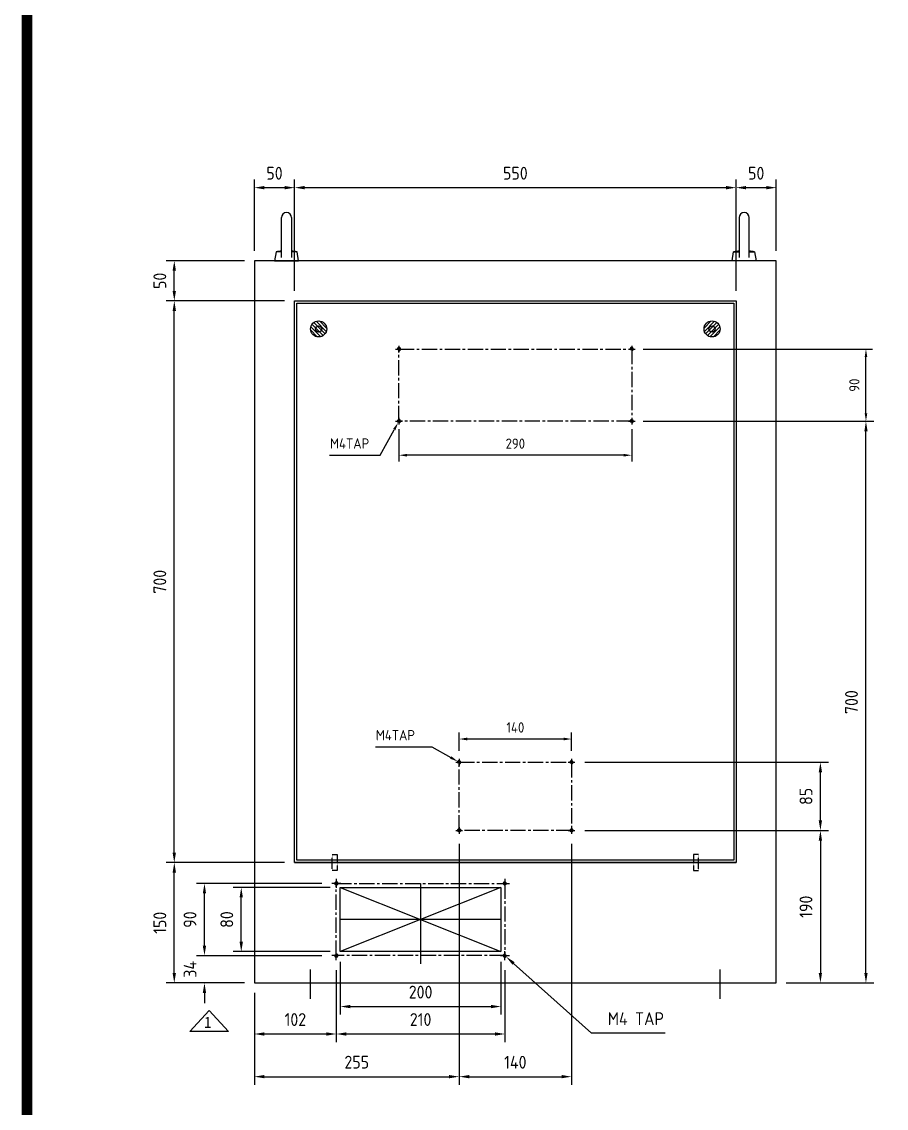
# Model space of a CAD drawing. Header units: millimetres. Extents: x 24815 to 37444, y -10619 to 6020.
# Drawn here: x 25956 to 27032, y 2076 to 3430 of the extents above; entities that cross this region are included whole.
import ezdxf
from ezdxf.enums import TextEntityAlignment as Align

# ---------------------------------------------------------------- set-up
doc = ezdxf.new("R2010")
doc.units = ezdxf.units.MM
for name, pattern in [('CENTER', [50.8, 31.75, -6.35, 6.35, -6.35]), ('CENTER2', [28.575, 19.05, -3.175, 3.175, -3.175]), ('CENTERX2', [101.6, 63.5, -12.7, 12.7, -12.7]), ('PHANTOM', [2.5, 1.25, -0.25, 0.25, -0.25, 0.25, -0.25])]:
    doc.linetypes.add(name, pattern=pattern)
for name, color, linetype in [('3', 3, 'Continuous'), ('______', 7, 'Continuous'), ('CENTER', 1, 'CENTER'), ('FORMAT-1', 7, 'Continuous')]:
    doc.layers.add(name, color=color, linetype=linetype)
doc.styles.add('HAN', font='')
doc.styles.get("Standard").update_dxf_attribs({"font": 'ISOCP.SHX', "bigfont": 'WHGTXT.SHX'})
doc.styles.get('HAN').set_extended_font_data('GulimChe')
doc.dimstyles.new('PS-4', dxfattribs={"dimscale": 4, "dimtxt": 3.2, "dimasz": 2.5, "dimexe": 2, "dimexo": 2.5, "dimgap": 2, "dimtad": 1, "dimtoh": 1, "dimrnd": 0.05, "dimzin": 12, "dimdsep": 46, "dimtxsty": 'Standard', "dimcen": 0, "dimclrt": 2, "dimazin": 3, "dimtfac": 1, "dimtofl": 0, "dimtmove": 0, "dimatfit": 3, "dimfxl": 0.18, "dimtolj": 1, "dimtzin": 0, "dimarcsym": 0})
doc.dimstyles.new('PS-5', dxfattribs={"dimscale": 5, "dimtxt": 3.2, "dimasz": 2.5, "dimexe": 2, "dimexo": 2.5, "dimgap": 2, "dimtad": 1, "dimtoh": 1, "dimrnd": 0.05, "dimzin": 12, "dimdsep": 46, "dimtxsty": 'Standard', "dimcen": 0, "dimclrt": 2, "dimazin": 3, "dimtfac": 1, "dimtofl": 0, "dimtmove": 0, "dimatfit": 3, "dimfxl": 0.18, "dimtolj": 1, "dimtzin": 0, "dimarcsym": 0})

# ---------------------------------------------------------------- blocks, each defined once
blk = doc.blocks.new('format-3')
at = {"layer": 'FORMAT-1', "const_width": 0.7}
blk.add_lwpolyline([(13, 5), (13, 286.3), (414.5, 286.3), (414.5, 5)], close=True, dxfattribs=at)
at = {"style": 'HAN'}
for tag, height, p in [('MODEL-NAME', 3, (386.095, 31.525)), ('PART-NAME', 3, (386.095, 26.294)), ('SCALE', 2.7, (320.808, 26.294)), ('PART-NO', 3, (386.095, 21.014)), ('DRA-BY', 3, (260.72, 19.442)), ('CH-BY', 3, (277.209, 19.442)), ('APP-BY', 3, (293.697, 19.442)), ('관련업체', 3, (333.523, 9.263)), ('DRA-DATE', 2.5, (260.72, 7.475)), ('CH-DATE', 2.5, (277.209, 7.475)), ('APP-DATE', 2.5, (293.697, 7.475))]:
    blk.add_attdef(tag, text='', height=height, dxfattribs=at).set_placement(p, align=Align.MIDDLE_CENTER)
blk = doc.blocks.new('cw34etrc4se4t')
at = {"color": 6, "linetype": 'PHANTOM', "ltscale": 0.25}
for p, q in [((101307.6, -16774.6), (101307.6, -16794.6)), ((101313.6, -16774.6), (101307.6, -16774.6)), ((101313.6, -16794.6), (101313.6, -16774.6)), ((101307.6, -16794.6), (101313.6, -16794.6))]:
    blk.add_line(p, q, dxfattribs=at)
blk = doc.blocks.new('*D481')
at = {"color": 0, "lineweight": -2, "transparency": 16777216}
for p, q in [((26282.9, 2382), (26135.6, 2382)), ((26145.6, 2244.5), (26145.6, 2369.5)), ((26232.9, 2232), (26135.6, 2232))]:
    blk.add_line(p, q, dxfattribs=at)
at = {"color": 0, "transparency": 16777216}
for points in [[(26143.5, 2369.5), (26147.7, 2369.5), (26145.6, 2382)], [(26143.5, 2244.5), (26147.7, 2244.5), (26145.6, 2232)]]:
    blk.add_solid(points, dxfattribs=at)
at = {"layer": 'Defpoints', "color": 0, "transparency": 16777216}
for p in [(26145.6, 2382), (26295.4, 2382), (26245.4, 2232)]:
    blk.add_point(p, dxfattribs=at)
at = {"color": 2, "transparency": 16777216, "insert": (26127.6, 2307), "char_height": 16, "attachment_point": 5, "rotation": 90}
blk.add_mtext('\\A1;150', dxfattribs=at)
blk = doc.blocks.new('*D482')
at = {"color": 0, "lineweight": -2, "transparency": 16777216}
for p, q in [((26282.9, 3082), (26135.6, 3082)), ((26145.6, 2394.5), (26145.6, 3069.5)), ((26282.9, 2382), (26135.6, 2382))]:
    blk.add_line(p, q, dxfattribs=at)
at = {"color": 0, "transparency": 16777216}
for points in [[(26143.5, 3069.5), (26147.7, 3069.5), (26145.6, 3082)], [(26143.5, 2394.5), (26147.7, 2394.5), (26145.6, 2382)]]:
    blk.add_solid(points, dxfattribs=at)
at = {"layer": 'Defpoints', "color": 0, "transparency": 16777216}
for p in [(26145.6, 3082), (26295.4, 3082), (26295.4, 2382)]:
    blk.add_point(p, dxfattribs=at)
at = {"color": 2, "transparency": 16777216, "insert": (26127.6, 2732), "char_height": 16, "attachment_point": 5, "rotation": 90}
blk.add_mtext('\\A1;700', dxfattribs=at)
blk = doc.blocks.new('*D483')
at = {"color": 0, "lineweight": -2, "transparency": 16777216}
for p, q in [((26232.9, 3132), (26135.6, 3132)), ((26145.6, 3094.5), (26145.6, 3119.5)), ((26282.9, 3082), (26135.6, 3082))]:
    blk.add_line(p, q, dxfattribs=at)
at = {"color": 0, "transparency": 16777216}
for points in [[(26143.5, 3119.5), (26147.7, 3119.5), (26145.6, 3132)], [(26143.5, 3094.5), (26147.7, 3094.5), (26145.6, 3082)]]:
    blk.add_solid(points, dxfattribs=at)
at = {"layer": 'Defpoints', "color": 0, "transparency": 16777216}
for p in [(26145.6, 3132), (26245.4, 3132), (26295.4, 3082)]:
    blk.add_point(p, dxfattribs=at)
at = {"color": 2, "transparency": 16777216, "insert": (26127.6, 3107), "char_height": 16, "attachment_point": 5, "rotation": 90}
blk.add_mtext('\\A1;50', dxfattribs=at)
blk = doc.blocks.new('*D484')
at = {"color": 0, "lineweight": -2, "transparency": 16777216}
for p, q in [((26657, 2422), (26960.4, 2422)), ((26950.4, 2409.5), (26950.4, 2244.5)), ((26907.9, 2232), (26960.4, 2232))]:
    blk.add_line(p, q, dxfattribs=at)
at = {"color": 0, "transparency": 16777216}
for points in [[(26948.3, 2409.5), (26952.4, 2409.5), (26950.4, 2422)], [(26948.3, 2244.5), (26952.4, 2244.5), (26950.4, 2232)]]:
    blk.add_solid(points, dxfattribs=at)
at = {"layer": 'Defpoints', "color": 0, "transparency": 16777216}
for p in [(26644.5, 2422), (26895.4, 2232), (26950.4, 2232)]:
    blk.add_point(p, dxfattribs=at)
at = {"color": 2, "transparency": 16777216, "insert": (26932.4, 2327), "char_height": 16, "attachment_point": 5, "rotation": 90}
blk.add_mtext('\\A1;190', dxfattribs=at)
blk = doc.blocks.new('*D485')
at = {"color": 0, "lineweight": -2, "transparency": 16777216}
for p, q in [((26657, 2507), (26960.4, 2507)), ((26950.4, 2434.5), (26950.4, 2494.5)), ((26657, 2422), (26960.4, 2422))]:
    blk.add_line(p, q, dxfattribs=at)
at = {"color": 0, "transparency": 16777216}
for points in [[(26948.3, 2494.5), (26952.4, 2494.5), (26950.4, 2507)], [(26948.3, 2434.5), (26952.4, 2434.5), (26950.4, 2422)]]:
    blk.add_solid(points, dxfattribs=at)
at = {"layer": 'Defpoints', "color": 0, "transparency": 16777216}
for p in [(26644.5, 2507), (26950.4, 2507), (26644.5, 2422)]:
    blk.add_point(p, dxfattribs=at)
at = {"color": 2, "transparency": 16777216, "insert": (26932.4, 2464.5), "char_height": 16, "attachment_point": 5, "rotation": 90}
blk.add_mtext('\\A1;85', dxfattribs=at)
blk = doc.blocks.new('*D486')
at = {"color": 0, "lineweight": -2, "transparency": 16777216}
for p, q in [((26732, 2932), (27017.1, 2932)), ((27007.1, 2244.5), (27007.1, 2919.5)), ((26907.9, 2232), (27017.1, 2232))]:
    blk.add_line(p, q, dxfattribs=at)
at = {"color": 0, "transparency": 16777216}
for points in [[(27005.1, 2919.5), (27009.2, 2919.5), (27007.1, 2932)], [(27005.1, 2244.5), (27009.2, 2244.5), (27007.1, 2232)]]:
    blk.add_solid(points, dxfattribs=at)
at = {"layer": 'Defpoints', "color": 0, "transparency": 16777216}
for p in [(26719.5, 2932), (27007.1, 2932), (26895.4, 2232)]:
    blk.add_point(p, dxfattribs=at)
at = {"color": 2, "transparency": 16777216, "insert": (26989.1, 2582), "char_height": 16, "attachment_point": 5, "rotation": 90}
blk.add_mtext('\\A1;700', dxfattribs=at)
blk = doc.blocks.new('*D487')
at = {"color": 0, "lineweight": -2, "transparency": 16777216}
for p, q in [((26729.5, 3022), (27015.1, 3022)), ((27007.1, 2942), (27007.1, 3012)), ((26729.5, 2932), (27015.1, 2932))]:
    blk.add_line(p, q, dxfattribs=at)
at = {"color": 0, "transparency": 16777216}
for points in [[(27005.5, 3012), (27008.8, 3012), (27007.1, 3022)], [(27005.5, 2942), (27008.8, 2942), (27007.1, 2932)]]:
    blk.add_solid(points, dxfattribs=at)
at = {"layer": 'Defpoints', "color": 0, "transparency": 16777216}
for p in [(26719.5, 3022), (27007.1, 3022), (26719.5, 2932)]:
    blk.add_point(p, dxfattribs=at)
at = {"color": 2, "transparency": 16777216, "insert": (26992.7, 2977), "char_height": 12.8, "attachment_point": 5, "rotation": 90}
blk.add_mtext('\\A1;90', dxfattribs=at)
blk = doc.blocks.new('*D488')
at = {"color": 0, "lineweight": -2, "transparency": 16777216}
for p, q in [((26500.4, 2521.1), (26500.4, 2544)), ((26630.4, 2536), (26510.4, 2536)), ((26640.4, 2521.1), (26640.4, 2544))]:
    blk.add_line(p, q, dxfattribs=at)
at = {"color": 0, "transparency": 16777216}
for points in [[(26510.4, 2537.7), (26510.4, 2534.3), (26500.4, 2536)], [(26630.4, 2537.7), (26630.4, 2534.3), (26640.4, 2536)]]:
    blk.add_solid(points, dxfattribs=at)
at = {"layer": 'Defpoints', "color": 0, "transparency": 16777216}
for p in [(26500.4, 2536), (26500.4, 2511.1), (26640.4, 2511.1)]:
    blk.add_point(p, dxfattribs=at)
at = {"color": 2, "transparency": 16777216, "insert": (26570.4, 2550.4), "char_height": 12.8, "attachment_point": 5}
blk.add_mtext('\\A1;140', dxfattribs=at)
blk = doc.blocks.new('*D489')
at = {"color": 0, "lineweight": -2, "transparency": 16777216}
for p, q in [((26396.1, 2526.4), (26466.4, 2526.4)), ((26466.4, 2526.4), (26490, 2513))]:
    blk.add_line(p, q, dxfattribs=at)
at = {"color": 0, "transparency": 16777216}
blk.add_solid([(26490.8, 2514.4), (26489.1, 2511.5), (26498.7, 2508)], dxfattribs=at)
at = {"layer": 'Defpoints', "color": 0, "transparency": 16777216}
for p in [(26498.7, 2508), (26502.1, 2506)]:
    blk.add_point(p, dxfattribs=at)
at = {"color": 2, "transparency": 16777216, "insert": (26421, 2540.8), "char_height": 12.8, "attachment_point": 5}
blk.add_mtext('\\A1;M4TAP', dxfattribs=at)
blk = doc.blocks.new('*D490')
at = {"color": 0, "lineweight": -2, "transparency": 16777216}
for p, q in [((26425.4, 2922), (26425.4, 2881.7)), ((26715.4, 2922), (26715.4, 2881.7)), ((26705.4, 2889.7), (26435.4, 2889.7))]:
    blk.add_line(p, q, dxfattribs=at)
at = {"color": 0, "transparency": 16777216}
for points in [[(26435.4, 2891.3), (26435.4, 2888), (26425.4, 2889.7)], [(26705.4, 2891.3), (26705.4, 2888), (26715.4, 2889.7)]]:
    blk.add_solid(points, dxfattribs=at)
at = {"layer": 'Defpoints', "color": 0, "transparency": 16777216}
for p in [(26425.4, 2932), (26715.4, 2932), (26425.4, 2889.7)]:
    blk.add_point(p, dxfattribs=at)
at = {"color": 2, "transparency": 16777216, "insert": (26570.4, 2904.1), "char_height": 12.8, "attachment_point": 5}
blk.add_mtext('\\A1;290', dxfattribs=at)
blk = doc.blocks.new('*D491')
at = {"color": 0, "lineweight": -2, "transparency": 16777216}
for p, q in [((26401.9, 2889.9), (26419.5, 2921.5)), ((26339.1, 2889.9), (26401.9, 2889.9))]:
    blk.add_line(p, q, dxfattribs=at)
at = {"color": 0, "transparency": 16777216}
blk.add_solid([(26418.1, 2922.4), (26421, 2920.7), (26424.4, 2930.3)], dxfattribs=at)
at = {"layer": 'Defpoints', "color": 0, "transparency": 16777216}
for p in [(26424.4, 2930.3), (26426.4, 2933.8)]:
    blk.add_point(p, dxfattribs=at)
at = {"color": 2, "transparency": 16777216, "insert": (26364, 2904.3), "char_height": 12.8, "attachment_point": 5}
blk.add_mtext('\\A1;M4TAP', dxfattribs=at)
blk = doc.blocks.new('*D492')
at = {"color": 0, "lineweight": -2, "transparency": 16777216}
for p, q in [((26245.4, 3144.5), (26245.4, 3233.1)), ((26257.9, 3223.1), (26282.9, 3223.1)), ((26295.4, 3094.5), (26295.4, 3233.1))]:
    blk.add_line(p, q, dxfattribs=at)
at = {"color": 0, "transparency": 16777216}
for points in [[(26257.9, 3225.2), (26257.9, 3221), (26245.4, 3223.1)], [(26282.9, 3225.2), (26282.9, 3221), (26295.4, 3223.1)]]:
    blk.add_solid(points, dxfattribs=at)
at = {"layer": 'Defpoints', "color": 0, "transparency": 16777216}
for p in [(26295.4, 3223.1), (26245.4, 3132), (26295.4, 3082)]:
    blk.add_point(p, dxfattribs=at)
at = {"color": 2, "transparency": 16777216, "insert": (26270.4, 3241.1), "char_height": 16, "attachment_point": 5}
blk.add_mtext('\\A1;50', dxfattribs=at)
blk = doc.blocks.new('*D493')
at = {"color": 0, "lineweight": -2, "transparency": 16777216}
for p, q in [((26295.4, 3094.5), (26295.4, 3233.1)), ((26307.9, 3223.1), (26832.9, 3223.1)), ((26845.4, 3094.5), (26845.4, 3233.1))]:
    blk.add_line(p, q, dxfattribs=at)
at = {"color": 0, "transparency": 16777216}
for points in [[(26307.9, 3225.2), (26307.9, 3221), (26295.4, 3223.1)], [(26832.9, 3225.2), (26832.9, 3221), (26845.4, 3223.1)]]:
    blk.add_solid(points, dxfattribs=at)
at = {"layer": 'Defpoints', "color": 0, "transparency": 16777216}
for p in [(26845.4, 3223.1), (26295.4, 3082), (26845.4, 3082)]:
    blk.add_point(p, dxfattribs=at)
at = {"color": 2, "transparency": 16777216, "insert": (26570.4, 3241.1), "char_height": 16, "attachment_point": 5}
blk.add_mtext('\\A1;550', dxfattribs=at)
blk = doc.blocks.new('*D494')
at = {"color": 0, "lineweight": -2, "transparency": 16777216}
for p, q in [((26845.4, 3094.5), (26845.4, 3233.1)), ((26857.9, 3223.1), (26882.9, 3223.1)), ((26895.4, 3144.5), (26895.4, 3233.1))]:
    blk.add_line(p, q, dxfattribs=at)
at = {"color": 0, "transparency": 16777216}
for points in [[(26857.9, 3225.2), (26857.9, 3221), (26845.4, 3223.1)], [(26882.9, 3225.2), (26882.9, 3221), (26895.4, 3223.1)]]:
    blk.add_solid(points, dxfattribs=at)
at = {"layer": 'Defpoints', "color": 0, "transparency": 16777216}
for p in [(26895.4, 3223.1), (26895.4, 3132), (26845.4, 3082)]:
    blk.add_point(p, dxfattribs=at)
at = {"color": 2, "transparency": 16777216, "insert": (26870.4, 3241.1), "char_height": 16, "attachment_point": 5}
blk.add_mtext('\\A1;50', dxfattribs=at)
blk = doc.blocks.new('*D625')
at = {"color": 0, "lineweight": -2, "ltscale": 10, "transparency": 16777216}
for p, q in [((26500.4, 2405.4), (26500.4, 2105.2)), ((26245.4, 2219.5), (26245.4, 2105.2)), ((26257.9, 2115.2), (26487.9, 2115.2))]:
    blk.add_line(p, q, dxfattribs=at)
at = {"color": 0, "ltscale": 10, "transparency": 16777216}
for points in [[(26257.9, 2117.3), (26257.9, 2113.2), (26245.4, 2115.2)], [(26487.9, 2117.3), (26487.9, 2113.2), (26500.4, 2115.2)]]:
    blk.add_solid(points, dxfattribs=at)
at = {"layer": 'Defpoints', "color": 0, "ltscale": 10, "transparency": 16777216}
for p in [(26500.4, 2417.9), (26245.4, 2232), (26500.4, 2115.2)]:
    blk.add_point(p, dxfattribs=at)
at = {"color": 2, "ltscale": 10, "transparency": 16777216, "insert": (26372.9, 2133.3), "char_height": 16, "attachment_point": 5}
blk.add_mtext('\\A1;255', dxfattribs=at)
blk = doc.blocks.new('*D626')
at = {"color": 0, "lineweight": -2, "ltscale": 10, "transparency": 16777216}
for p, q in [((26500.4, 2405.4), (26500.4, 2105.2)), ((26640.4, 2405.4), (26640.4, 2105.2)), ((26512.9, 2115.2), (26627.9, 2115.2))]:
    blk.add_line(p, q, dxfattribs=at)
at = {"color": 0, "ltscale": 10, "transparency": 16777216}
for points in [[(26512.9, 2117.3), (26512.9, 2113.2), (26500.4, 2115.2)], [(26627.9, 2117.3), (26627.9, 2113.2), (26640.4, 2115.2)]]:
    blk.add_solid(points, dxfattribs=at)
at = {"layer": 'Defpoints', "color": 0, "ltscale": 10, "transparency": 16777216}
for p in [(26500.4, 2417.9), (26640.4, 2417.9), (26640.4, 2115.2)]:
    blk.add_point(p, dxfattribs=at)
at = {"color": 2, "ltscale": 10, "transparency": 16777216, "insert": (26570.4, 2133.2), "char_height": 16, "attachment_point": 5}
blk.add_mtext('\\A1;140', dxfattribs=at)
blk = doc.blocks.new('A$C5DF4273A')
at = {"ltscale": 10}
for p, q in [((105, 0), (105, -100)), ((205, -5), (5, -85)), ((5, -5), (205, -85)), ((205, -45), (5, -45))]:
    blk.add_line(p, q, dxfattribs=at)
at = {"color": 1, "linetype": 'CENTER2'}
blk.add_lwpolyline([(0, 0), (210, 0), (210, -90), (0, -90)], close=True, dxfattribs=at)
at = {"color": 3}
blk.add_lwpolyline([(5, -5), (205, -5), (205, -85), (5, -85)], close=True, dxfattribs=at)
for centre in [(0, 0), (210, 0), (0, -90), (210, -90)]:
    blk.add_circle(centre, 1.7, dxfattribs=at)
for centre, start, end in [((0, 0), 258.9757, 189.7932), ((210, 0), 350.2068, 281.0243), ((0, -90), 170.2068, 101.0243), ((210, -90), 78.9757, 9.7932)]:
    blk.add_arc(centre, 2, start, end)
at = {"layer": 'CENTER', "ltscale": 3}
for p, q in [((5.6, 0), (-5.6, 0)), ((0, 5.6), (0, -5.6)), ((204.4, 0), (215.6, 0)), ((210, 5.6), (210, -5.6)), ((5.6, -90), (-5.6, -90)), ((0, -95.6), (0, -84.4)), ((204.4, -90), (215.6, -90)), ((210, -95.6), (210, -84.4))]:
    blk.add_line(p, q, dxfattribs=at)
blk = doc.blocks.new('*D430')
at = {"color": 0, "lineweight": -2, "transparency": 16777216}
for p, q in [((26183.2, 2278.5), (26183.2, 2291)), ((26329.3, 2266), (26173.2, 2266)), ((26232.9, 2232), (26173.2, 2232)), ((26183.2, 2219.5), (26183.2, 2207))]:
    blk.add_line(p, q, dxfattribs=at)
at = {"color": 0, "transparency": 16777216}
for points in [[(26181.1, 2278.5), (26185.2, 2278.5), (26183.2, 2266)], [(26181.1, 2219.5), (26185.2, 2219.5), (26183.2, 2232)]]:
    blk.add_solid(points, dxfattribs=at)
at = {"layer": 'Defpoints', "color": 0, "transparency": 16777216}
for p in [(26341.8, 2266), (26183.2, 2232), (26245.4, 2232)]:
    blk.add_point(p, dxfattribs=at)
at = {"color": 2, "transparency": 16777216, "insert": (26165.2, 2249), "char_height": 16, "attachment_point": 5, "rotation": 90}
blk.add_mtext('\\A1;34', dxfattribs=at)
blk = doc.blocks.new('*D431')
at = {"color": 0, "lineweight": -2, "transparency": 16777216}
for p, q in [((26347.4, 2248), (26347.4, 2158.4)), ((26557.4, 2248), (26557.4, 2158.4)), ((26359.9, 2168.4), (26544.9, 2168.4))]:
    blk.add_line(p, q, dxfattribs=at)
at = {"color": 0, "transparency": 16777216}
for points in [[(26359.9, 2170.5), (26359.9, 2166.3), (26347.4, 2168.4)], [(26544.9, 2170.5), (26544.9, 2166.3), (26557.4, 2168.4)]]:
    blk.add_solid(points, dxfattribs=at)
at = {"layer": 'Defpoints', "color": 0, "transparency": 16777216}
for p in [(26347.4, 2260.5), (26557.4, 2260.5), (26557.4, 2168.4)]:
    blk.add_point(p, dxfattribs=at)
at = {"color": 2, "transparency": 16777216, "insert": (26452.4, 2186.4), "char_height": 16, "attachment_point": 5}
blk.add_mtext('\\A1;210', dxfattribs=at)
blk = doc.blocks.new('*D432')
at = {"color": 0, "lineweight": -2, "transparency": 16777216}
for p, q in [((26665.2, 2169.5), (26568.2, 2256.3)), ((26756.9, 2169.5), (26665.2, 2169.5))]:
    blk.add_line(p, q, dxfattribs=at)
at = {"color": 0, "transparency": 16777216}
blk.add_solid([(26569.6, 2257.9), (26566.8, 2254.8), (26558.9, 2264.7)], dxfattribs=at)
at = {"layer": 'Defpoints', "color": 0, "transparency": 16777216}
for p in [(26555.9, 2267.4, 0), (26558.9, 2264.7, 0)]:
    blk.add_point(p, dxfattribs=at)
at = {"color": 2, "transparency": 16777216, "insert": (26720.5, 2187.5), "char_height": 16, "attachment_point": 5}
blk.add_mtext('\\A1;M4 TAP', dxfattribs=at)
blk = doc.blocks.new('*D590')
at = {"color": 0, "lineweight": -2, "transparency": 16777216}
for p, q in [((26347.4, 2248), (26347.4, 2158.4)), ((26245.4, 2219.5), (26245.4, 2158.4)), ((26257.9, 2168.4), (26334.9, 2168.4))]:
    blk.add_line(p, q, dxfattribs=at)
at = {"color": 0, "transparency": 16777216}
for points in [[(26257.9, 2170.5), (26257.9, 2166.3), (26245.4, 2168.4)], [(26334.9, 2170.5), (26334.9, 2166.3), (26347.4, 2168.4)]]:
    blk.add_solid(points, dxfattribs=at)
at = {"layer": 'Defpoints', "color": 0, "transparency": 16777216}
for p in [(26347.4, 2260.5), (26245.4, 2232), (26347.4, 2168.4)]:
    blk.add_point(p, dxfattribs=at)
at = {"color": 2, "transparency": 16777216, "insert": (26296.4, 2186.4), "char_height": 16, "attachment_point": 5}
blk.add_mtext('\\A1;102', dxfattribs=at)
blk = doc.blocks.new('*D569')
at = {"color": 0, "lineweight": -2, "transparency": 16777216}
for p, q in [((26352.4, 2258.5), (26352.4, 2192.6)), ((26552.4, 2258.5), (26552.4, 2192.6)), ((26364.9, 2202.6), (26539.9, 2202.6))]:
    blk.add_line(p, q, dxfattribs=at)
at = {"color": 0, "transparency": 16777216}
for points in [[(26364.9, 2204.7), (26364.9, 2200.5), (26352.4, 2202.6)], [(26539.9, 2204.7), (26539.9, 2200.5), (26552.4, 2202.6)]]:
    blk.add_solid(points, dxfattribs=at)
at = {"layer": 'Defpoints', "color": 0, "transparency": 16777216}
for p in [(26352.4, 2271), (26552.4, 2271), (26552.4, 2202.6)]:
    blk.add_point(p, dxfattribs=at)
at = {"color": 2, "transparency": 16777216, "insert": (26452.4, 2220.6), "char_height": 16, "attachment_point": 5}
blk.add_mtext('\\A1;200', dxfattribs=at)
blk = doc.blocks.new('*D570')
at = {"color": 0, "lineweight": -2, "transparency": 16777216}
for p, q in [((26339.9, 2351), (26219, 2351)), ((26229, 2283.5), (26229, 2338.5)), ((26339.9, 2271), (26219, 2271))]:
    blk.add_line(p, q, dxfattribs=at)
at = {"color": 0, "transparency": 16777216}
for points in [[(26226.9, 2338.5), (26231.1, 2338.5), (26229, 2351)], [(26226.9, 2283.5), (26231.1, 2283.5), (26229, 2271)]]:
    blk.add_solid(points, dxfattribs=at)
at = {"layer": 'Defpoints', "color": 0, "transparency": 16777216}
for p in [(26229, 2351), (26352.4, 2351), (26352.4, 2271)]:
    blk.add_point(p, dxfattribs=at)
at = {"color": 2, "transparency": 16777216, "insert": (26211, 2311), "char_height": 16, "attachment_point": 5, "rotation": 90}
blk.add_mtext('\\A1;80', dxfattribs=at)
blk = doc.blocks.new('*D571')
at = {"color": 0, "lineweight": -2, "transparency": 16777216}
for p, q in [((26329.3, 2356), (26173.2, 2356)), ((26183.2, 2278.5), (26183.2, 2343.5)), ((26329.3, 2266), (26173.2, 2266))]:
    blk.add_line(p, q, dxfattribs=at)
at = {"color": 0, "transparency": 16777216}
for points in [[(26181.1, 2343.5), (26185.2, 2343.5), (26183.2, 2356)], [(26181.1, 2278.5), (26185.2, 2278.5), (26183.2, 2266)]]:
    blk.add_solid(points, dxfattribs=at)
at = {"layer": 'Defpoints', "color": 0, "transparency": 16777216}
for p in [(26183.2, 2356), (26341.8, 2356), (26341.8, 2266)]:
    blk.add_point(p, dxfattribs=at)
at = {"color": 2, "transparency": 16777216, "insert": (26165.2, 2311), "char_height": 16, "attachment_point": 5, "rotation": 90}
blk.add_mtext('\\A1;90', dxfattribs=at)

msp = doc.modelspace()

# ---------------------------------------------------------------- hatches: boundary and pattern name
h = msp.add_hatch()
h.set_pattern_fill('ANSI31', color=256, style=0)
h.set_pattern_definition([(315, (50491.2367, 1185.6044), (-2.24506403, -2.24506403), [])])
h.paths.add_polyline_path([(26335.39067, 3047.01815, 1), (26315.39067, 3047.01815, 1)])
h = msp.add_hatch()
h.set_pattern_fill('ANSI31', color=256, style=0)
h.set_pattern_definition([(225, (2649.5447, 1185.6044), (2.24506403, -2.24506403), [])])
h.paths.add_polyline_path([(26805.39067, 3047.01815, -1), (26825.39067, 3047.01815, -1)])

# ---------------------------------------------------------------- linework, layer by layer
at = {"color": 3}
for p, q in [((26279.14067, 3136.03739), (26279.14067, 3185.76815)), ((26279.14067, 3136.03739), (26279.14067, 3185.76815)), ((26291.64067, 3185.76815), (26291.64067, 3136.03739)), ((26291.64067, 3185.76815), (26291.64067, 3136.03739)), ((26849.14067, 3185.76815), (26849.14067, 3136.03739)), ((26849.14067, 3185.76815), (26849.14067, 3136.03739)), ((26861.64067, 3136.03739), (26861.64067, 3185.76815)), ((26861.64067, 3136.03739), (26861.64067, 3185.76815)), ((26272.33027, 3143.01815), (26270.39067, 3132.01815)), ((26272.33027, 3143.01815), (26270.39067, 3132.01815)), ((26279.14067, 3143.01815), (26272.33027, 3143.01815)), ((26279.14067, 3143.01815), (26272.33027, 3143.01815)), ((26298.45108, 3143.01815), (26291.64067, 3143.01815)), ((26298.45108, 3143.01815), (26291.64067, 3143.01815)), ((26300.39067, 3132.01815), (26298.45108, 3143.01815)), ((26300.39067, 3132.01815), (26298.45108, 3143.01815)), ((26840.39067, 3132.01815), (26842.33027, 3143.01815)), ((26840.39067, 3132.01815), (26842.33027, 3143.01815)), ((26842.33027, 3143.01815), (26849.14067, 3143.01815)), ((26842.33027, 3143.01815), (26849.14067, 3143.01815)), ((26861.64067, 3143.01815), (26868.45108, 3143.01815)), ((26861.64067, 3143.01815), (26868.45108, 3143.01815)), ((26270.39067, 3132.01815), (26300.39067, 3132.01815)), ((26270.39067, 3132.01815), (26300.39067, 3132.01815)), ((26870.39067, 3132.01815), (26840.39067, 3132.01815)), ((26870.39067, 3132.01815), (26840.39067, 3132.01815)), ((26295.39067, 3082.01815), (26845.39067, 3082.01815)), ((26295.39067, 2382.01815), (26845.39067, 2382.01815))]:
    msp.add_line(p, q, dxfattribs=at)
at = {"color": 1, "linetype": 'CENTERX2'}
for p, q in [((26315.39067, 2212.28729), (26315.39067, 2248.75872)), ((26825.39067, 2212.28729), (26825.39067, 2248.75872))]:
    msp.add_line(p, q, dxfattribs=at)
at = {"color": 180}
for p, q in [((26188.87313, 2197.61137), (26164.81658, 2171.40337)), ((26188.87313, 2197.61137), (26212.92968, 2171.40337)), ((26212.92968, 2171.40337), (26164.81658, 2171.40337))]:
    msp.add_line(p, q, dxfattribs=at)
at = {"color": 3}
for points in [[(26895.39067, 3132.01815), (26245.39067, 3132.01815), (26245.39067, 2232.01815), (26895.39067, 2232.01815)], [(26295.39067, 3082.01815), (26845.39067, 3082.01815), (26845.39067, 2382.01815), (26295.39067, 2382.01815)], [(26298.39067, 3079.01815), (26842.39067, 3079.01815), (26842.39067, 2385.01815), (26298.39067, 2385.01815)]]:
    msp.add_lwpolyline(points, close=True, dxfattribs=at)
at = {"color": 1, "linetype": 'CENTER2'}
for points in [[(26715.39067, 2932.01815), (26425.39067, 2932.01815), (26425.39067, 3022.01815), (26715.39067, 3022.01815)], [(26500.39067, 2507.01815), (26640.39067, 2507.01815), (26640.39067, 2422.01815), (26500.39067, 2422.01815)]]:
    msp.add_lwpolyline(points, close=True, dxfattribs=at)
at = {"color": 4}
for centre in [(26325.39067, 3047.01815, 0), (26815.39067, 3047.01815, 0)]:
    msp.add_circle(centre, 10, dxfattribs=at)
for centre in [(26325.39067, 3047.01815, 0), (26815.39067, 3047.01815, 0)]:
    msp.add_circle(centre, 4)
at = {"color": 3}
for centre in [(26425.39067, 3022.01815), (26715.39067, 3022.01815), (26425.39067, 2932.01815), (26715.39067, 2932.01815), (26500.39067, 2507.01815), (26640.39067, 2507.01815), (26500.39067, 2422.01815), (26640.39067, 2422.01815)]:
    msp.add_circle(centre, 1.6, dxfattribs=at)
for centre, radius, start, end in [((26285.39067, 3185.76815), 6.25, 0, 180), ((26285.39067, 3185.76815), 6.25, 0, 180), ((26855.39067, 3185.76815), 6.25, 0, 180), ((26855.39067, 3185.76815), 6.25, 0, 180), ((26285.39067, 3086.91011), 57.60804, 96.22838135, 103.10353803), ((26285.39067, 3086.91011), 57.60804, 96.22838135, 103.10353803), ((26285.39067, 3086.91011), 57.60804, 76.89646197, 83.77161865), ((26285.39067, 3086.91011), 57.60804, 76.89646197, 83.77161865), ((26855.39067, 3086.91011), 57.60804, 96.22838135, 103.10353803), ((26855.39067, 3086.91011), 57.60804, 96.22838135, 103.10353803), ((26855.39067, 3086.91011), 57.60804, 76.89646197, 83.77161865), ((26855.39067, 3086.91011), 57.60804, 76.89646197, 83.77161865)]:
    msp.add_arc(centre, radius, start, end, dxfattribs=at)
for centre in [(26425.39067, 3022.01815), (26715.39067, 3022.01815), (26425.39067, 2932.01815), (26715.39067, 2932.01815), (26500.39067, 2507.01815), (26640.39067, 2507.01815), (26500.39067, 2422.01815), (26640.39067, 2422.01815)]:
    msp.add_arc(centre, 2, 259.35381173, 193.71580326)
at = {"layer": '3'}
msp.add_line((26868.45108, 3143.01815), (26870.39067, 3132.01815), dxfattribs=at)
msp.add_line((26868.45108, 3143.01815), (26870.39067, 3132.01815), dxfattribs=at)
at = {"layer": 'CENTER', "linetype": 'CENTER', "ltscale": 3}
for p, q in [((26421.28908, 3022.01815), (26429.49227, 3022.01815)), ((26425.39067, 3026.11975), (26425.39067, 3017.91656)), ((26711.28908, 3022.01815), (26719.49227, 3022.01815)), ((26715.39067, 3026.11975), (26715.39067, 3017.91656)), ((26421.28908, 2932.01815), (26429.49227, 2932.01815)), ((26425.39067, 2936.11975), (26425.39067, 2927.91656)), ((26711.28908, 2932.01815), (26719.49227, 2932.01815)), ((26715.39067, 2936.11975), (26715.39067, 2927.91656)), ((26496.28908, 2507.01815), (26504.49227, 2507.01815)), ((26500.39067, 2511.11975), (26500.39067, 2502.91656)), ((26636.28908, 2507.01815), (26644.49227, 2507.01815)), ((26640.39067, 2511.11975), (26640.39067, 2502.91656)), ((26500.39067, 2426.11975), (26500.39067, 2417.91656)), ((26640.39067, 2426.11975), (26640.39067, 2417.91656)), ((26496.28908, 2422.01815), (26504.49227, 2422.01815)), ((26636.28908, 2422.01815), (26644.49227, 2422.01815))]:
    msp.add_line(p, q, dxfattribs=at)

# ---------------------------------------------------------------- block references
at = {"xscale": 19, "yscale": 19, "zscale": 19}
msp.add_blockref('format-3', (25715.23224, 0.00004), dxfattribs=at)
at = {"xscale": -1}
msp.add_blockref('cw34etrc4se4t', (127655.96921, 19166.58222, 0), dxfattribs=at)
msp.add_blockref('cw34etrc4se4t', (-74515.18786, 19166.58222, 0))
at = {"layer": '______', "ltscale": 10}
msp.add_blockref('A$C5DF4273A', (26347.36794, 2356.01815), dxfattribs=at)

# ---------------------------------------------------------------- texts
at = {"color": 2, "style": 'HAN'}
msp.add_text('1', height=14, dxfattribs=at).set_placement((26182.87168, 2176.02529))

# ---------------------------------------------------------------- dimensions: what is measured, and where the dimension line sits
for base, p1, p2, angle, dimstyle, picture, middle in [((26295.39067, 3223.12997), (26245.39067, 3132.01815), (26295.39067, 3082.01815), 180, 'PS-5', '*D492', (26270.39067, 3241.12997)), ((26845.39067, 3223.12997), (26295.39067, 3082.01815), (26845.39067, 3082.01815), 180, 'PS-5', '*D493', (26570.39067, 3241.12997)), ((26895.39067, 3223.12997), (26845.39067, 3082.01815), (26895.39067, 3132.01815), 180, 'PS-5', '*D494', (26870.39067, 3241.12997)), ((26145.59464, 3132.01815), (26295.39067, 3082.01815), (26245.39067, 3132.01815), 90, 'PS-5', '*D483', (26127.59464, 3107.01815)), ((26145.59464, 3082.01815), (26295.39067, 2382.01815), (26295.39067, 3082.01815), 90, 'PS-5', '*D482', (26127.59464, 2732.01815)), ((27007.14652, 3022.01815), (26719.49227, 2932.01815), (26719.49227, 3022.01815), 90, 'PS-4', '*D487', (26992.74652, 2977.01815)), ((26425.39067, 2889.67433), (26715.39067, 2932.01815), (26425.39067, 2932.01815), 180, 'PS-4', '*D490', (26570.39067, 2904.07559)), ((27007.14652, 2932.01815), (26895.39067, 2232.01815), (26719.49227, 2932.01815), 90, 'PS-5', '*D486', (26989.14652, 2582.01815)), ((26500.39067, 2535.99314), (26640.39067, 2511.11975), (26500.39067, 2511.11975), 180, 'PS-4', '*D488', (26570.39067, 2550.39314)), ((26950.36559, 2507.01815), (26644.49227, 2422.01815), (26644.49227, 2507.01815), 90, 'PS-5', '*D485', (26932.36559, 2464.51815)), ((26950.36559, 2232.01815), (26644.49227, 2422.01815), (26895.39067, 2232.01815), 90, 'PS-5', '*D484', (26932.36559, 2327.01815)), ((26145.59464, 2382.01815), (26245.39067, 2232.01815), (26295.39067, 2382.01815), 90, 'PS-5', '*D481', (26127.59464, 2307.01815)), ((26183.15138, 2356.01815), (26341.81489, 2266.01815), (26341.81489, 2356.01815), 90, 'PS-5', '*D571', (26165.15138, 2311.01815)), ((26228.98821, 2351.01815), (26352.36794, 2271.01815), (26352.36794, 2351.01815), 90, 'PS-5', '*D570', (26210.98821, 2311.01815))]:
    dim = msp.add_linear_dim(base=base, p1=p1, p2=p2, angle=angle, dimstyle=dimstyle)
    dim.commit()
    dim.dimension.update_dxf_attribs({"geometry": picture, "text_midpoint": middle})
for p1, p2, text, dimstyle, picture, middle in [((26426.36533, 2933.76459), (26424.41602, 2930.27171), 'M4TAP', 'PS-4', '*D491', (26364.01509, 2889.89373)), ((26502.12801, 2506.02736), (26498.65334, 2508.00895), 'M4TAP', 'PS-4', '*D489', (26421.03697, 2526.41981)), ((26555.87826, 2267.35264, -0.00035), (26558.85763, 2264.68367, 0.00035), 'M4 TAP', 'PS-5', '*D432', (26720.49636, 2169.4533, 0.0254))]:
    dim = msp.add_diameter_dim_2p(p1=p1, p2=p2, text=text, dimstyle=dimstyle)
    dim.commit()
    dim.dimension.update_dxf_attribs({"geometry": picture, "text_midpoint": middle, "dimtype": 163})
at = {"ltscale": 10}
for base, p1, p2, picture, middle in [((26500.39067, 2115.24901), (26245.39067, 2232.01815), (26500.39067, 2417.91656), '*D625', (26372.89067, 2133.25058)), ((26640.39067, 2115.24901), (26500.39067, 2417.91656), (26640.39067, 2417.91656), '*D626', (26570.39067, 2133.24901))]:
    dim = msp.add_linear_dim(base=base, p1=p1, p2=p2, dimstyle='PS-5', dxfattribs=at)
    dim.commit()
    dim.dimension.update_dxf_attribs({"geometry": picture, "text_midpoint": middle})
dim = msp.add_linear_dim(base=(26183.15138, 2232.01815), p1=(26341.81489, 2266.01815), p2=(26245.39067, 2232.01815), angle=90, dimstyle='PS-5')
dim.commit()
dim.dimension.update_dxf_attribs({"geometry": '*D430', "text_midpoint": (26183.15138, 2249.01815), "dimtype": 160})
for base, p1, p2, picture, middle in [((26552.36794, 2202.57774), (26352.36794, 2271.01815), (26552.36794, 2271.01815), '*D569', (26452.36794, 2220.57932)), ((26347.36794, 2168.40533), (26245.39067, 2232.01815), (26347.36794, 2260.4651), '*D590', (26296.37931, 2186.40691)), ((26557.36794, 2168.40533), (26347.36794, 2260.4651), (26557.36794, 2260.4651), '*D431', (26452.36794, 2186.40691))]:
    dim = msp.add_linear_dim(base=base, p1=p1, p2=p2, dimstyle='PS-5')
    dim.commit()
    dim.dimension.update_dxf_attribs({"geometry": picture, "text_midpoint": middle})

doc.saveas('drawing.dxf')
